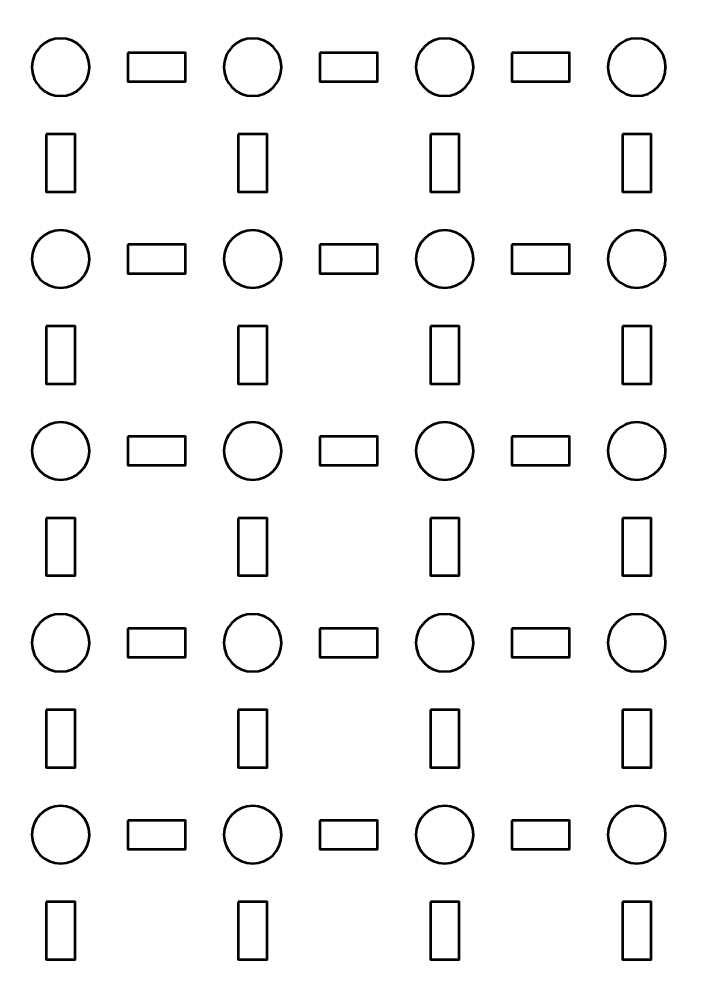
# Model space of a CAD drawing. Header units: centimetres. Extents: x -24.2 to 3.2, y -28.5 to 40.7.
# Drawn here: x -17.93 to -11, y -19.34 to -9.35 of the extents above; entities that cross this region are included whole.
import ezdxf

# ---------------------------------------------------------------- set-up
doc = ezdxf.new("R2010")
doc.units = ezdxf.units.CM
doc.header["$MEASUREMENT"] = 0
doc.layers.add('Layer 1', color=7, linetype='Continuous')

msp = doc.modelspace()

# ---------------------------------------------------------------- linework, layer by layer
at = {"layer": 'Layer 1', "lineweight": 53}
for points, knots in [([(-23.64992, -1.19999), (-23.64992, -1.19999), (2.65006, -1.19999), (2.65006, -1.19999), (2.65006, -1.19999), (2.92706, -1.19999), (3.15001, -1.42308), (3.15001, -1.70008), (3.15001, -1.70008), (3.15001, -1.70008), (3.15001, -28.00006), (3.15001, -28.00006), (3.15001, -28.00006), (3.15001, -28.27706), (2.92706, -28.50001), (2.65006, -28.50001), (2.65006, -28.50001), (2.65006, -28.50001), (-23.64992, -28.50001), (-23.64992, -28.50001), (-23.64992, -28.50001), (-23.92692, -28.50001), (-24.15001, -28.27706), (-24.15001, -28.00006), (-24.15001, -28.00006), (-24.15001, -28.00006), (-24.15001, -1.70008), (-24.15001, -1.70008), (-24.15001, -1.70008), (-24.15001, -1.42308), (-23.92692, -1.19999), (-23.64992, -1.19999)], [0, 0, 0, 0, 0.125, 0.125, 0.125, 0.125, 0.25, 0.25, 0.25, 0.25, 0.375, 0.375, 0.375, 0.375, 0.5, 0.5, 0.5, 0.5, 0.625, 0.625, 0.625, 0.625, 0.75, 0.75, 0.75, 0.75, 0.875, 0.875, 0.875, 0.875, 1, 1, 1, 1]), ([(-17.20001, -9.85006), (-17.20001, -10.01569), (-17.33424, -10.15007), (-17.50001, -10.15007), (-17.50001, -10.15007), (-17.66568, -10.15007), (-17.80001, -10.01569), (-17.80001, -9.85006), (-17.80001, -9.85006), (-17.80001, -9.68429), (-17.66568, -9.55006), (-17.50001, -9.55006), (-17.50001, -9.55006), (-17.33424, -9.55006), (-17.20001, -9.68429), (-17.20001, -9.85006)], [0, 0, 0, 0, 0.25, 0.25, 0.25, 0.25, 0.5, 0.5, 0.5, 0.5, 0.75, 0.75, 0.75, 0.75, 1, 1, 1, 1]), ([(-15.19994, -9.85006), (-15.19994, -10.01569), (-15.33431, -10.15007), (-15.49994, -10.15007), (-15.49994, -10.15007), (-15.66571, -10.15007), (-15.79994, -10.01569), (-15.79994, -9.85006), (-15.79994, -9.85006), (-15.79994, -9.68429), (-15.66571, -9.55006), (-15.49994, -9.55006), (-15.49994, -9.55006), (-15.33431, -9.55006), (-15.19994, -9.68429), (-15.19994, -9.85006)], [0, 0, 0, 0, 0.25, 0.25, 0.25, 0.25, 0.5, 0.5, 0.5, 0.5, 0.75, 0.75, 0.75, 0.75, 1, 1, 1, 1]), ([(-13.2, -9.85006), (-13.2, -10.01569), (-13.33434, -10.15007), (-13.49997, -10.15007), (-13.49997, -10.15007), (-13.66563, -10.15007), (-13.79997, -10.01569), (-13.79997, -9.85006), (-13.79997, -9.85006), (-13.79997, -9.68429), (-13.66563, -9.55006), (-13.49997, -9.55006), (-13.49997, -9.55006), (-13.33434, -9.55006), (-13.2, -9.68429), (-13.2, -9.85006)], [0, 0, 0, 0, 0.25, 0.25, 0.25, 0.25, 0.5, 0.5, 0.5, 0.5, 0.75, 0.75, 0.75, 0.75, 1, 1, 1, 1]), ([(-11.19989, -9.85006), (-11.19989, -10.01569), (-11.33427, -10.15007), (-11.4999, -10.15007), (-11.4999, -10.15007), (-11.66567, -10.15007), (-11.7999, -10.01569), (-11.7999, -9.85006), (-11.7999, -9.85006), (-11.7999, -9.68429), (-11.66567, -9.55006), (-11.4999, -9.55006), (-11.4999, -9.55006), (-11.33427, -9.55006), (-11.19989, -9.68429), (-11.19989, -9.85006)], [0, 0, 0, 0, 0.25, 0.25, 0.25, 0.25, 0.5, 0.5, 0.5, 0.5, 0.75, 0.75, 0.75, 0.75, 1, 1, 1, 1]), ([(-16.79996, -9.69999), (-16.79996, -9.69999), (-16.19995, -9.69999), (-16.19995, -9.69999), (-16.19995, -9.69999), (-16.19995, -9.69999), (-16.19995, -9.99999), (-16.19995, -9.99999), (-16.19995, -9.99999), (-16.19995, -9.99999), (-16.79996, -9.99999), (-16.79996, -9.99999), (-16.79996, -9.99999), (-16.79996, -9.99999), (-16.79996, -9.69999), (-16.79996, -9.69999)], [0, 0, 0, 0, 0.25, 0.25, 0.25, 0.25, 0.5, 0.5, 0.5, 0.5, 0.75, 0.75, 0.75, 0.75, 1, 1, 1, 1]), ([(-14.80003, -9.69999), (-14.80003, -9.69999), (-14.20002, -9.69999), (-14.20002, -9.69999), (-14.20002, -9.69999), (-14.20002, -9.69999), (-14.20002, -9.99999), (-14.20002, -9.99999), (-14.20002, -9.99999), (-14.20002, -9.99999), (-14.80003, -9.99999), (-14.80003, -9.99999), (-14.80003, -9.99999), (-14.80003, -9.99999), (-14.80003, -9.69999), (-14.80003, -9.69999)], [0, 0, 0, 0, 0.25, 0.25, 0.25, 0.25, 0.5, 0.5, 0.5, 0.5, 0.75, 0.75, 0.75, 0.75, 1, 1, 1, 1]), ([(-12.79995, -9.69999), (-12.79995, -9.69999), (-12.19995, -9.69999), (-12.19995, -9.69999), (-12.19995, -9.69999), (-12.19995, -9.69999), (-12.19995, -9.99999), (-12.19995, -9.99999), (-12.19995, -9.99999), (-12.19995, -9.99999), (-12.79995, -9.99999), (-12.79995, -9.99999), (-12.79995, -9.99999), (-12.79995, -9.99999), (-12.79995, -9.69999), (-12.79995, -9.69999)], [0, 0, 0, 0, 0.25, 0.25, 0.25, 0.25, 0.5, 0.5, 0.5, 0.5, 0.75, 0.75, 0.75, 0.75, 1, 1, 1, 1]), ([(-17.64994, -10.54997), (-17.64994, -10.54997), (-17.34994, -10.54997), (-17.34994, -10.54997), (-17.34994, -10.54997), (-17.34994, -10.54997), (-17.34994, -11.14998), (-17.34994, -11.14998), (-17.34994, -11.14998), (-17.34994, -11.14998), (-17.64994, -11.14998), (-17.64994, -11.14998), (-17.64994, -11.14998), (-17.64994, -11.14998), (-17.64994, -10.54997), (-17.64994, -10.54997)], [0, 0, 0, 0, 0.25, 0.25, 0.25, 0.25, 0.5, 0.5, 0.5, 0.5, 0.75, 0.75, 0.75, 0.75, 1, 1, 1, 1]), ([(-15.65001, -10.54997), (-15.65001, -10.54997), (-15.35001, -10.54997), (-15.35001, -10.54997), (-15.35001, -10.54997), (-15.35001, -10.54997), (-15.35001, -11.14998), (-15.35001, -11.14998), (-15.35001, -11.14998), (-15.35001, -11.14998), (-15.65001, -11.14998), (-15.65001, -11.14998), (-15.65001, -11.14998), (-15.65001, -11.14998), (-15.65001, -10.54997), (-15.65001, -10.54997)], [0, 0, 0, 0, 0.25, 0.25, 0.25, 0.25, 0.5, 0.5, 0.5, 0.5, 0.75, 0.75, 0.75, 0.75, 1, 1, 1, 1]), ([(-13.6499, -10.54997), (-13.6499, -10.54997), (-13.3499, -10.54997), (-13.3499, -10.54997), (-13.3499, -10.54997), (-13.3499, -10.54997), (-13.3499, -11.14998), (-13.3499, -11.14998), (-13.3499, -11.14998), (-13.3499, -11.14998), (-13.6499, -11.14998), (-13.6499, -11.14998), (-13.6499, -11.14998), (-13.6499, -11.14998), (-13.6499, -10.54997), (-13.6499, -10.54997)], [0, 0, 0, 0, 0.25, 0.25, 0.25, 0.25, 0.5, 0.5, 0.5, 0.5, 0.75, 0.75, 0.75, 0.75, 1, 1, 1, 1]), ([(-11.64997, -10.54997), (-11.64997, -10.54997), (-11.34997, -10.54997), (-11.34997, -10.54997), (-11.34997, -10.54997), (-11.34997, -10.54997), (-11.34997, -11.14998), (-11.34997, -11.14998), (-11.34997, -11.14998), (-11.34997, -11.14998), (-11.64997, -11.14998), (-11.64997, -11.14998), (-11.64997, -11.14998), (-11.64997, -11.14998), (-11.64997, -10.54997), (-11.64997, -10.54997)], [0, 0, 0, 0, 0.25, 0.25, 0.25, 0.25, 0.5, 0.5, 0.5, 0.5, 0.75, 0.75, 0.75, 0.75, 1, 1, 1, 1]), ([(-17.20001, -11.85003), (-17.20001, -12.01566), (-17.33424, -12.15), (-17.50001, -12.15), (-17.50001, -12.15), (-17.66568, -12.15), (-17.80001, -12.01566), (-17.80001, -11.85003), (-17.80001, -11.85003), (-17.80001, -11.68437), (-17.66568, -11.55003), (-17.50001, -11.55003), (-17.50001, -11.55003), (-17.33424, -11.55003), (-17.20001, -11.68437), (-17.20001, -11.85003)], [0, 0, 0, 0, 0.25, 0.25, 0.25, 0.25, 0.5, 0.5, 0.5, 0.5, 0.75, 0.75, 0.75, 0.75, 1, 1, 1, 1]), ([(-15.19994, -11.85003), (-15.19994, -12.01566), (-15.33431, -12.15), (-15.49994, -12.15), (-15.49994, -12.15), (-15.66571, -12.15), (-15.79994, -12.01566), (-15.79994, -11.85003), (-15.79994, -11.85003), (-15.79994, -11.68437), (-15.66571, -11.55003), (-15.49994, -11.55003), (-15.49994, -11.55003), (-15.33431, -11.55003), (-15.19994, -11.68437), (-15.19994, -11.85003)], [0, 0, 0, 0, 0.25, 0.25, 0.25, 0.25, 0.5, 0.5, 0.5, 0.5, 0.75, 0.75, 0.75, 0.75, 1, 1, 1, 1]), ([(-13.2, -11.85003), (-13.2, -12.01566), (-13.33434, -12.15), (-13.49997, -12.15), (-13.49997, -12.15), (-13.66563, -12.15), (-13.79997, -12.01566), (-13.79997, -11.85003), (-13.79997, -11.85003), (-13.79997, -11.68437), (-13.66563, -11.55003), (-13.49997, -11.55003), (-13.49997, -11.55003), (-13.33434, -11.55003), (-13.2, -11.68437), (-13.2, -11.85003)], [0, 0, 0, 0, 0.25, 0.25, 0.25, 0.25, 0.5, 0.5, 0.5, 0.5, 0.75, 0.75, 0.75, 0.75, 1, 1, 1, 1]), ([(-11.19989, -11.85003), (-11.19989, -12.01566), (-11.33427, -12.15), (-11.4999, -12.15), (-11.4999, -12.15), (-11.66567, -12.15), (-11.7999, -12.01566), (-11.7999, -11.85003), (-11.7999, -11.85003), (-11.7999, -11.68437), (-11.66567, -11.55003), (-11.4999, -11.55003), (-11.4999, -11.55003), (-11.33427, -11.55003), (-11.19989, -11.68437), (-11.19989, -11.85003)], [0, 0, 0, 0, 0.25, 0.25, 0.25, 0.25, 0.5, 0.5, 0.5, 0.5, 0.75, 0.75, 0.75, 0.75, 1, 1, 1, 1]), ([(-16.79996, -11.7001), (-16.79996, -11.7001), (-16.19995, -11.7001), (-16.19995, -11.7001), (-16.19995, -11.7001), (-16.19995, -11.7001), (-16.19995, -12.0001), (-16.19995, -12.0001), (-16.19995, -12.0001), (-16.19995, -12.0001), (-16.79996, -12.0001), (-16.79996, -12.0001), (-16.79996, -12.0001), (-16.79996, -12.0001), (-16.79996, -11.7001), (-16.79996, -11.7001)], [0, 0, 0, 0, 0.25, 0.25, 0.25, 0.25, 0.5, 0.5, 0.5, 0.5, 0.75, 0.75, 0.75, 0.75, 1, 1, 1, 1]), ([(-14.80003, -11.7001), (-14.80003, -11.7001), (-14.20002, -11.7001), (-14.20002, -11.7001), (-14.20002, -11.7001), (-14.20002, -11.7001), (-14.20002, -12.0001), (-14.20002, -12.0001), (-14.20002, -12.0001), (-14.20002, -12.0001), (-14.80003, -12.0001), (-14.80003, -12.0001), (-14.80003, -12.0001), (-14.80003, -12.0001), (-14.80003, -11.7001), (-14.80003, -11.7001)], [0, 0, 0, 0, 0.25, 0.25, 0.25, 0.25, 0.5, 0.5, 0.5, 0.5, 0.75, 0.75, 0.75, 0.75, 1, 1, 1, 1]), ([(-12.79995, -11.7001), (-12.79995, -11.7001), (-12.19995, -11.7001), (-12.19995, -11.7001), (-12.19995, -11.7001), (-12.19995, -11.7001), (-12.19995, -12.0001), (-12.19995, -12.0001), (-12.19995, -12.0001), (-12.19995, -12.0001), (-12.79995, -12.0001), (-12.79995, -12.0001), (-12.79995, -12.0001), (-12.79995, -12.0001), (-12.79995, -11.7001), (-12.79995, -11.7001)], [0, 0, 0, 0, 0.25, 0.25, 0.25, 0.25, 0.5, 0.5, 0.5, 0.5, 0.75, 0.75, 0.75, 0.75, 1, 1, 1, 1]), ([(-17.64994, -12.55005), (-17.64994, -12.55005), (-17.34994, -12.55005), (-17.34994, -12.55005), (-17.34994, -12.55005), (-17.34994, -12.55005), (-17.34994, -13.15005), (-17.34994, -13.15005), (-17.34994, -13.15005), (-17.34994, -13.15005), (-17.64994, -13.15005), (-17.64994, -13.15005), (-17.64994, -13.15005), (-17.64994, -13.15005), (-17.64994, -12.55005), (-17.64994, -12.55005)], [0, 0, 0, 0, 0.25, 0.25, 0.25, 0.25, 0.5, 0.5, 0.5, 0.5, 0.75, 0.75, 0.75, 0.75, 1, 1, 1, 1]), ([(-15.65001, -12.55005), (-15.65001, -12.55005), (-15.35001, -12.55005), (-15.35001, -12.55005), (-15.35001, -12.55005), (-15.35001, -12.55005), (-15.35001, -13.15005), (-15.35001, -13.15005), (-15.35001, -13.15005), (-15.35001, -13.15005), (-15.65001, -13.15005), (-15.65001, -13.15005), (-15.65001, -13.15005), (-15.65001, -13.15005), (-15.65001, -12.55005), (-15.65001, -12.55005)], [0, 0, 0, 0, 0.25, 0.25, 0.25, 0.25, 0.5, 0.5, 0.5, 0.5, 0.75, 0.75, 0.75, 0.75, 1, 1, 1, 1]), ([(-13.6499, -12.55005), (-13.6499, -12.55005), (-13.3499, -12.55005), (-13.3499, -12.55005), (-13.3499, -12.55005), (-13.3499, -12.55005), (-13.3499, -13.15005), (-13.3499, -13.15005), (-13.3499, -13.15005), (-13.3499, -13.15005), (-13.6499, -13.15005), (-13.6499, -13.15005), (-13.6499, -13.15005), (-13.6499, -13.15005), (-13.6499, -12.55005), (-13.6499, -12.55005)], [0, 0, 0, 0, 0.25, 0.25, 0.25, 0.25, 0.5, 0.5, 0.5, 0.5, 0.75, 0.75, 0.75, 0.75, 1, 1, 1, 1]), ([(-11.64997, -12.55005), (-11.64997, -12.55005), (-11.34997, -12.55005), (-11.34997, -12.55005), (-11.34997, -12.55005), (-11.34997, -12.55005), (-11.34997, -13.15005), (-11.34997, -13.15005), (-11.34997, -13.15005), (-11.34997, -13.15005), (-11.64997, -13.15005), (-11.64997, -13.15005), (-11.64997, -13.15005), (-11.64997, -13.15005), (-11.64997, -12.55005), (-11.64997, -12.55005)], [0, 0, 0, 0, 0.25, 0.25, 0.25, 0.25, 0.5, 0.5, 0.5, 0.5, 0.75, 0.75, 0.75, 0.75, 1, 1, 1, 1]), ([(-17.20001, -13.8501), (-17.20001, -14.01573), (-17.33424, -14.15011), (-17.50001, -14.15011), (-17.50001, -14.15011), (-17.66568, -14.15011), (-17.80001, -14.01573), (-17.80001, -13.8501), (-17.80001, -13.8501), (-17.80001, -13.68433), (-17.66568, -13.5501), (-17.50001, -13.5501), (-17.50001, -13.5501), (-17.33424, -13.5501), (-17.20001, -13.68433), (-17.20001, -13.8501)], [0, 0, 0, 0, 0.25, 0.25, 0.25, 0.25, 0.5, 0.5, 0.5, 0.5, 0.75, 0.75, 0.75, 0.75, 1, 1, 1, 1]), ([(-15.19994, -13.8501), (-15.19994, -14.01573), (-15.33431, -14.15011), (-15.49994, -14.15011), (-15.49994, -14.15011), (-15.66571, -14.15011), (-15.79994, -14.01573), (-15.79994, -13.8501), (-15.79994, -13.8501), (-15.79994, -13.68433), (-15.66571, -13.5501), (-15.49994, -13.5501), (-15.49994, -13.5501), (-15.33431, -13.5501), (-15.19994, -13.68433), (-15.19994, -13.8501)], [0, 0, 0, 0, 0.25, 0.25, 0.25, 0.25, 0.5, 0.5, 0.5, 0.5, 0.75, 0.75, 0.75, 0.75, 1, 1, 1, 1]), ([(-13.2, -13.8501), (-13.2, -14.01573), (-13.33434, -14.15011), (-13.49997, -14.15011), (-13.49997, -14.15011), (-13.66563, -14.15011), (-13.79997, -14.01573), (-13.79997, -13.8501), (-13.79997, -13.8501), (-13.79997, -13.68433), (-13.66563, -13.5501), (-13.49997, -13.5501), (-13.49997, -13.5501), (-13.33434, -13.5501), (-13.2, -13.68433), (-13.2, -13.8501)], [0, 0, 0, 0, 0.25, 0.25, 0.25, 0.25, 0.5, 0.5, 0.5, 0.5, 0.75, 0.75, 0.75, 0.75, 1, 1, 1, 1]), ([(-11.19989, -13.8501), (-11.19989, -14.01573), (-11.33427, -14.15011), (-11.4999, -14.15011), (-11.4999, -14.15011), (-11.66567, -14.15011), (-11.7999, -14.01573), (-11.7999, -13.8501), (-11.7999, -13.8501), (-11.7999, -13.68433), (-11.66567, -13.5501), (-11.4999, -13.5501), (-11.4999, -13.5501), (-11.33427, -13.5501), (-11.19989, -13.68433), (-11.19989, -13.8501)], [0, 0, 0, 0, 0.25, 0.25, 0.25, 0.25, 0.5, 0.5, 0.5, 0.5, 0.75, 0.75, 0.75, 0.75, 1, 1, 1, 1]), ([(-16.79996, -13.70003), (-16.79996, -13.70003), (-16.19995, -13.70003), (-16.19995, -13.70003), (-16.19995, -13.70003), (-16.19995, -13.70003), (-16.19995, -14.00003), (-16.19995, -14.00003), (-16.19995, -14.00003), (-16.19995, -14.00003), (-16.79996, -14.00003), (-16.79996, -14.00003), (-16.79996, -14.00003), (-16.79996, -14.00003), (-16.79996, -13.70003), (-16.79996, -13.70003)], [0, 0, 0, 0, 0.25, 0.25, 0.25, 0.25, 0.5, 0.5, 0.5, 0.5, 0.75, 0.75, 0.75, 0.75, 1, 1, 1, 1]), ([(-14.80003, -13.70003), (-14.80003, -13.70003), (-14.20002, -13.70003), (-14.20002, -13.70003), (-14.20002, -13.70003), (-14.20002, -13.70003), (-14.20002, -14.00003), (-14.20002, -14.00003), (-14.20002, -14.00003), (-14.20002, -14.00003), (-14.80003, -14.00003), (-14.80003, -14.00003), (-14.80003, -14.00003), (-14.80003, -14.00003), (-14.80003, -13.70003), (-14.80003, -13.70003)], [0, 0, 0, 0, 0.25, 0.25, 0.25, 0.25, 0.5, 0.5, 0.5, 0.5, 0.75, 0.75, 0.75, 0.75, 1, 1, 1, 1]), ([(-12.79995, -13.70003), (-12.79995, -13.70003), (-12.19995, -13.70003), (-12.19995, -13.70003), (-12.19995, -13.70003), (-12.19995, -13.70003), (-12.19995, -14.00003), (-12.19995, -14.00003), (-12.19995, -14.00003), (-12.19995, -14.00003), (-12.79995, -14.00003), (-12.79995, -14.00003), (-12.79995, -14.00003), (-12.79995, -14.00003), (-12.79995, -13.70003), (-12.79995, -13.70003)], [0, 0, 0, 0, 0.25, 0.25, 0.25, 0.25, 0.5, 0.5, 0.5, 0.5, 0.75, 0.75, 0.75, 0.75, 1, 1, 1, 1]), ([(-17.64994, -14.55002), (-17.64994, -14.55002), (-17.34994, -14.55002), (-17.34994, -14.55002), (-17.34994, -14.55002), (-17.34994, -14.55002), (-17.34994, -15.15002), (-17.34994, -15.15002), (-17.34994, -15.15002), (-17.34994, -15.15002), (-17.64994, -15.15002), (-17.64994, -15.15002), (-17.64994, -15.15002), (-17.64994, -15.15002), (-17.64994, -14.55002), (-17.64994, -14.55002)], [0, 0, 0, 0, 0.25, 0.25, 0.25, 0.25, 0.5, 0.5, 0.5, 0.5, 0.75, 0.75, 0.75, 0.75, 1, 1, 1, 1]), ([(-15.65001, -14.55002), (-15.65001, -14.55002), (-15.35001, -14.55002), (-15.35001, -14.55002), (-15.35001, -14.55002), (-15.35001, -14.55002), (-15.35001, -15.15002), (-15.35001, -15.15002), (-15.35001, -15.15002), (-15.35001, -15.15002), (-15.65001, -15.15002), (-15.65001, -15.15002), (-15.65001, -15.15002), (-15.65001, -15.15002), (-15.65001, -14.55002), (-15.65001, -14.55002)], [0, 0, 0, 0, 0.25, 0.25, 0.25, 0.25, 0.5, 0.5, 0.5, 0.5, 0.75, 0.75, 0.75, 0.75, 1, 1, 1, 1]), ([(-13.6499, -14.55002), (-13.6499, -14.55002), (-13.3499, -14.55002), (-13.3499, -14.55002), (-13.3499, -14.55002), (-13.3499, -14.55002), (-13.3499, -15.15002), (-13.3499, -15.15002), (-13.3499, -15.15002), (-13.3499, -15.15002), (-13.6499, -15.15002), (-13.6499, -15.15002), (-13.6499, -15.15002), (-13.6499, -15.15002), (-13.6499, -14.55002), (-13.6499, -14.55002)], [0, 0, 0, 0, 0.25, 0.25, 0.25, 0.25, 0.5, 0.5, 0.5, 0.5, 0.75, 0.75, 0.75, 0.75, 1, 1, 1, 1]), ([(-11.64997, -14.55002), (-11.64997, -14.55002), (-11.34997, -14.55002), (-11.34997, -14.55002), (-11.34997, -14.55002), (-11.34997, -14.55002), (-11.34997, -15.15002), (-11.34997, -15.15002), (-11.34997, -15.15002), (-11.34997, -15.15002), (-11.64997, -15.15002), (-11.64997, -15.15002), (-11.64997, -15.15002), (-11.64997, -15.15002), (-11.64997, -14.55002), (-11.64997, -14.55002)], [0, 0, 0, 0, 0.25, 0.25, 0.25, 0.25, 0.5, 0.5, 0.5, 0.5, 0.75, 0.75, 0.75, 0.75, 1, 1, 1, 1]), ([(-17.20001, -15.85004), (-17.20001, -16.0157), (-17.33424, -16.15004), (-17.50001, -16.15004), (-17.50001, -16.15004), (-17.66568, -16.15004), (-17.80001, -16.0157), (-17.80001, -15.85004), (-17.80001, -15.85004), (-17.80001, -15.68441), (-17.66568, -15.55003), (-17.50001, -15.55003), (-17.50001, -15.55003), (-17.33424, -15.55003), (-17.20001, -15.68441), (-17.20001, -15.85004)], [0, 0, 0, 0, 0.25, 0.25, 0.25, 0.25, 0.5, 0.5, 0.5, 0.5, 0.75, 0.75, 0.75, 0.75, 1, 1, 1, 1]), ([(-15.19994, -15.85004), (-15.19994, -16.0157), (-15.33431, -16.15004), (-15.49994, -16.15004), (-15.49994, -16.15004), (-15.66571, -16.15004), (-15.79994, -16.0157), (-15.79994, -15.85004), (-15.79994, -15.85004), (-15.79994, -15.68441), (-15.66571, -15.55003), (-15.49994, -15.55003), (-15.49994, -15.55003), (-15.33431, -15.55003), (-15.19994, -15.68441), (-15.19994, -15.85004)], [0, 0, 0, 0, 0.25, 0.25, 0.25, 0.25, 0.5, 0.5, 0.5, 0.5, 0.75, 0.75, 0.75, 0.75, 1, 1, 1, 1]), ([(-13.2, -15.85004), (-13.2, -16.0157), (-13.33434, -16.15004), (-13.49997, -16.15004), (-13.49997, -16.15004), (-13.66563, -16.15004), (-13.79997, -16.0157), (-13.79997, -15.85004), (-13.79997, -15.85004), (-13.79997, -15.68441), (-13.66563, -15.55003), (-13.49997, -15.55003), (-13.49997, -15.55003), (-13.33434, -15.55003), (-13.2, -15.68441), (-13.2, -15.85004)], [0, 0, 0, 0, 0.25, 0.25, 0.25, 0.25, 0.5, 0.5, 0.5, 0.5, 0.75, 0.75, 0.75, 0.75, 1, 1, 1, 1]), ([(-11.19989, -15.85004), (-11.19989, -16.0157), (-11.33427, -16.15004), (-11.4999, -16.15004), (-11.4999, -16.15004), (-11.66567, -16.15004), (-11.7999, -16.0157), (-11.7999, -15.85004), (-11.7999, -15.85004), (-11.7999, -15.68441), (-11.66567, -15.55003), (-11.4999, -15.55003), (-11.4999, -15.55003), (-11.33427, -15.55003), (-11.19989, -15.68441), (-11.19989, -15.85004)], [0, 0, 0, 0, 0.25, 0.25, 0.25, 0.25, 0.5, 0.5, 0.5, 0.5, 0.75, 0.75, 0.75, 0.75, 1, 1, 1, 1]), ([(-16.79996, -15.69997), (-16.79996, -15.69997), (-16.19995, -15.69997), (-16.19995, -15.69997), (-16.19995, -15.69997), (-16.19995, -15.69997), (-16.19995, -15.99997), (-16.19995, -15.99997), (-16.19995, -15.99997), (-16.19995, -15.99997), (-16.79996, -15.99997), (-16.79996, -15.99997), (-16.79996, -15.99997), (-16.79996, -15.99997), (-16.79996, -15.69997), (-16.79996, -15.69997)], [0, 0, 0, 0, 0.25, 0.25, 0.25, 0.25, 0.5, 0.5, 0.5, 0.5, 0.75, 0.75, 0.75, 0.75, 1, 1, 1, 1]), ([(-14.80003, -15.69997), (-14.80003, -15.69997), (-14.20002, -15.69997), (-14.20002, -15.69997), (-14.20002, -15.69997), (-14.20002, -15.69997), (-14.20002, -15.99997), (-14.20002, -15.99997), (-14.20002, -15.99997), (-14.20002, -15.99997), (-14.80003, -15.99997), (-14.80003, -15.99997), (-14.80003, -15.99997), (-14.80003, -15.99997), (-14.80003, -15.69997), (-14.80003, -15.69997)], [0, 0, 0, 0, 0.25, 0.25, 0.25, 0.25, 0.5, 0.5, 0.5, 0.5, 0.75, 0.75, 0.75, 0.75, 1, 1, 1, 1]), ([(-12.79995, -15.69997), (-12.79995, -15.69997), (-12.19995, -15.69997), (-12.19995, -15.69997), (-12.19995, -15.69997), (-12.19995, -15.69997), (-12.19995, -15.99997), (-12.19995, -15.99997), (-12.19995, -15.99997), (-12.19995, -15.99997), (-12.79995, -15.99997), (-12.79995, -15.99997), (-12.79995, -15.99997), (-12.79995, -15.99997), (-12.79995, -15.69997), (-12.79995, -15.69997)], [0, 0, 0, 0, 0.25, 0.25, 0.25, 0.25, 0.5, 0.5, 0.5, 0.5, 0.75, 0.75, 0.75, 0.75, 1, 1, 1, 1]), ([(-17.64994, -16.55009), (-17.64994, -16.55009), (-17.34994, -16.55009), (-17.34994, -16.55009), (-17.34994, -16.55009), (-17.34994, -16.55009), (-17.34994, -17.15009), (-17.34994, -17.15009), (-17.34994, -17.15009), (-17.34994, -17.15009), (-17.64994, -17.15009), (-17.64994, -17.15009), (-17.64994, -17.15009), (-17.64994, -17.15009), (-17.64994, -16.55009), (-17.64994, -16.55009)], [0, 0, 0, 0, 0.25, 0.25, 0.25, 0.25, 0.5, 0.5, 0.5, 0.5, 0.75, 0.75, 0.75, 0.75, 1, 1, 1, 1]), ([(-15.65001, -16.55009), (-15.65001, -16.55009), (-15.35001, -16.55009), (-15.35001, -16.55009), (-15.35001, -16.55009), (-15.35001, -16.55009), (-15.35001, -17.15009), (-15.35001, -17.15009), (-15.35001, -17.15009), (-15.35001, -17.15009), (-15.65001, -17.15009), (-15.65001, -17.15009), (-15.65001, -17.15009), (-15.65001, -17.15009), (-15.65001, -16.55009), (-15.65001, -16.55009)], [0, 0, 0, 0, 0.25, 0.25, 0.25, 0.25, 0.5, 0.5, 0.5, 0.5, 0.75, 0.75, 0.75, 0.75, 1, 1, 1, 1]), ([(-13.6499, -16.55009), (-13.6499, -16.55009), (-13.3499, -16.55009), (-13.3499, -16.55009), (-13.3499, -16.55009), (-13.3499, -16.55009), (-13.3499, -17.15009), (-13.3499, -17.15009), (-13.3499, -17.15009), (-13.3499, -17.15009), (-13.6499, -17.15009), (-13.6499, -17.15009), (-13.6499, -17.15009), (-13.6499, -17.15009), (-13.6499, -16.55009), (-13.6499, -16.55009)], [0, 0, 0, 0, 0.25, 0.25, 0.25, 0.25, 0.5, 0.5, 0.5, 0.5, 0.75, 0.75, 0.75, 0.75, 1, 1, 1, 1]), ([(-11.64997, -16.55009), (-11.64997, -16.55009), (-11.34997, -16.55009), (-11.34997, -16.55009), (-11.34997, -16.55009), (-11.34997, -16.55009), (-11.34997, -17.15009), (-11.34997, -17.15009), (-11.34997, -17.15009), (-11.34997, -17.15009), (-11.64997, -17.15009), (-11.64997, -17.15009), (-11.64997, -17.15009), (-11.64997, -17.15009), (-11.64997, -16.55009), (-11.64997, -16.55009)], [0, 0, 0, 0, 0.25, 0.25, 0.25, 0.25, 0.5, 0.5, 0.5, 0.5, 0.75, 0.75, 0.75, 0.75, 1, 1, 1, 1]), ([(-17.20001, -17.85), (-17.20001, -18.01577), (-17.33424, -18.15001), (-17.50001, -18.15001), (-17.50001, -18.15001), (-17.66568, -18.15001), (-17.80001, -18.01577), (-17.80001, -17.85), (-17.80001, -17.85), (-17.80001, -17.68434), (-17.66568, -17.55), (-17.50001, -17.55), (-17.50001, -17.55), (-17.33424, -17.55), (-17.20001, -17.68434), (-17.20001, -17.85)], [0, 0, 0, 0, 0.25, 0.25, 0.25, 0.25, 0.5, 0.5, 0.5, 0.5, 0.75, 0.75, 0.75, 0.75, 1, 1, 1, 1]), ([(-15.19994, -17.85), (-15.19994, -18.01577), (-15.33431, -18.15001), (-15.49994, -18.15001), (-15.49994, -18.15001), (-15.66571, -18.15001), (-15.79994, -18.01577), (-15.79994, -17.85), (-15.79994, -17.85), (-15.79994, -17.68434), (-15.66571, -17.55), (-15.49994, -17.55), (-15.49994, -17.55), (-15.33431, -17.55), (-15.19994, -17.68434), (-15.19994, -17.85)], [0, 0, 0, 0, 0.25, 0.25, 0.25, 0.25, 0.5, 0.5, 0.5, 0.5, 0.75, 0.75, 0.75, 0.75, 1, 1, 1, 1]), ([(-13.2, -17.85), (-13.2, -18.01577), (-13.33434, -18.15001), (-13.49997, -18.15001), (-13.49997, -18.15001), (-13.66563, -18.15001), (-13.79997, -18.01577), (-13.79997, -17.85), (-13.79997, -17.85), (-13.79997, -17.68434), (-13.66563, -17.55), (-13.49997, -17.55), (-13.49997, -17.55), (-13.33434, -17.55), (-13.2, -17.68434), (-13.2, -17.85)], [0, 0, 0, 0, 0.25, 0.25, 0.25, 0.25, 0.5, 0.5, 0.5, 0.5, 0.75, 0.75, 0.75, 0.75, 1, 1, 1, 1]), ([(-11.19989, -17.85), (-11.19989, -18.01577), (-11.33427, -18.15001), (-11.4999, -18.15001), (-11.4999, -18.15001), (-11.66567, -18.15001), (-11.7999, -18.01577), (-11.7999, -17.85), (-11.7999, -17.85), (-11.7999, -17.68434), (-11.66567, -17.55), (-11.4999, -17.55), (-11.4999, -17.55), (-11.33427, -17.55), (-11.19989, -17.68434), (-11.19989, -17.85)], [0, 0, 0, 0, 0.25, 0.25, 0.25, 0.25, 0.5, 0.5, 0.5, 0.5, 0.75, 0.75, 0.75, 0.75, 1, 1, 1, 1]), ([(-16.79996, -17.70007), (-16.79996, -17.70007), (-16.19995, -17.70007), (-16.19995, -17.70007), (-16.19995, -17.70007), (-16.19995, -17.70007), (-16.19995, -18.00008), (-16.19995, -18.00008), (-16.19995, -18.00008), (-16.19995, -18.00008), (-16.79996, -18.00008), (-16.79996, -18.00008), (-16.79996, -18.00008), (-16.79996, -18.00008), (-16.79996, -17.70007), (-16.79996, -17.70007)], [0, 0, 0, 0, 0.25, 0.25, 0.25, 0.25, 0.5, 0.5, 0.5, 0.5, 0.75, 0.75, 0.75, 0.75, 1, 1, 1, 1]), ([(-14.80003, -17.70007), (-14.80003, -17.70007), (-14.20002, -17.70007), (-14.20002, -17.70007), (-14.20002, -17.70007), (-14.20002, -17.70007), (-14.20002, -18.00008), (-14.20002, -18.00008), (-14.20002, -18.00008), (-14.20002, -18.00008), (-14.80003, -18.00008), (-14.80003, -18.00008), (-14.80003, -18.00008), (-14.80003, -18.00008), (-14.80003, -17.70007), (-14.80003, -17.70007)], [0, 0, 0, 0, 0.25, 0.25, 0.25, 0.25, 0.5, 0.5, 0.5, 0.5, 0.75, 0.75, 0.75, 0.75, 1, 1, 1, 1]), ([(-12.79995, -17.70007), (-12.79995, -17.70007), (-12.19995, -17.70007), (-12.19995, -17.70007), (-12.19995, -17.70007), (-12.19995, -17.70007), (-12.19995, -18.00008), (-12.19995, -18.00008), (-12.19995, -18.00008), (-12.19995, -18.00008), (-12.79995, -18.00008), (-12.79995, -18.00008), (-12.79995, -18.00008), (-12.79995, -18.00008), (-12.79995, -17.70007), (-12.79995, -17.70007)], [0, 0, 0, 0, 0.25, 0.25, 0.25, 0.25, 0.5, 0.5, 0.5, 0.5, 0.75, 0.75, 0.75, 0.75, 1, 1, 1, 1]), ([(-17.64994, -18.55002), (-17.64994, -18.55002), (-17.34994, -18.55002), (-17.34994, -18.55002), (-17.34994, -18.55002), (-17.34994, -18.55002), (-17.34994, -19.15003), (-17.34994, -19.15003), (-17.34994, -19.15003), (-17.34994, -19.15003), (-17.64994, -19.15003), (-17.64994, -19.15003), (-17.64994, -19.15003), (-17.64994, -19.15003), (-17.64994, -18.55002), (-17.64994, -18.55002)], [0, 0, 0, 0, 0.25, 0.25, 0.25, 0.25, 0.5, 0.5, 0.5, 0.5, 0.75, 0.75, 0.75, 0.75, 1, 1, 1, 1]), ([(-15.65001, -18.55002), (-15.65001, -18.55002), (-15.35001, -18.55002), (-15.35001, -18.55002), (-15.35001, -18.55002), (-15.35001, -18.55002), (-15.35001, -19.15003), (-15.35001, -19.15003), (-15.35001, -19.15003), (-15.35001, -19.15003), (-15.65001, -19.15003), (-15.65001, -19.15003), (-15.65001, -19.15003), (-15.65001, -19.15003), (-15.65001, -18.55002), (-15.65001, -18.55002)], [0, 0, 0, 0, 0.25, 0.25, 0.25, 0.25, 0.5, 0.5, 0.5, 0.5, 0.75, 0.75, 0.75, 0.75, 1, 1, 1, 1]), ([(-13.6499, -18.55002), (-13.6499, -18.55002), (-13.3499, -18.55002), (-13.3499, -18.55002), (-13.3499, -18.55002), (-13.3499, -18.55002), (-13.3499, -19.15003), (-13.3499, -19.15003), (-13.3499, -19.15003), (-13.3499, -19.15003), (-13.6499, -19.15003), (-13.6499, -19.15003), (-13.6499, -19.15003), (-13.6499, -19.15003), (-13.6499, -18.55002), (-13.6499, -18.55002)], [0, 0, 0, 0, 0.25, 0.25, 0.25, 0.25, 0.5, 0.5, 0.5, 0.5, 0.75, 0.75, 0.75, 0.75, 1, 1, 1, 1]), ([(-11.64997, -18.55002), (-11.64997, -18.55002), (-11.34997, -18.55002), (-11.34997, -18.55002), (-11.34997, -18.55002), (-11.34997, -18.55002), (-11.34997, -19.15003), (-11.34997, -19.15003), (-11.34997, -19.15003), (-11.34997, -19.15003), (-11.64997, -19.15003), (-11.64997, -19.15003), (-11.64997, -19.15003), (-11.64997, -19.15003), (-11.64997, -18.55002), (-11.64997, -18.55002)], [0, 0, 0, 0, 0.25, 0.25, 0.25, 0.25, 0.5, 0.5, 0.5, 0.5, 0.75, 0.75, 0.75, 0.75, 1, 1, 1, 1])]:
    msp.add_open_spline(points, degree=3, knots=knots, dxfattribs=at)

doc.saveas('drawing.dxf')
